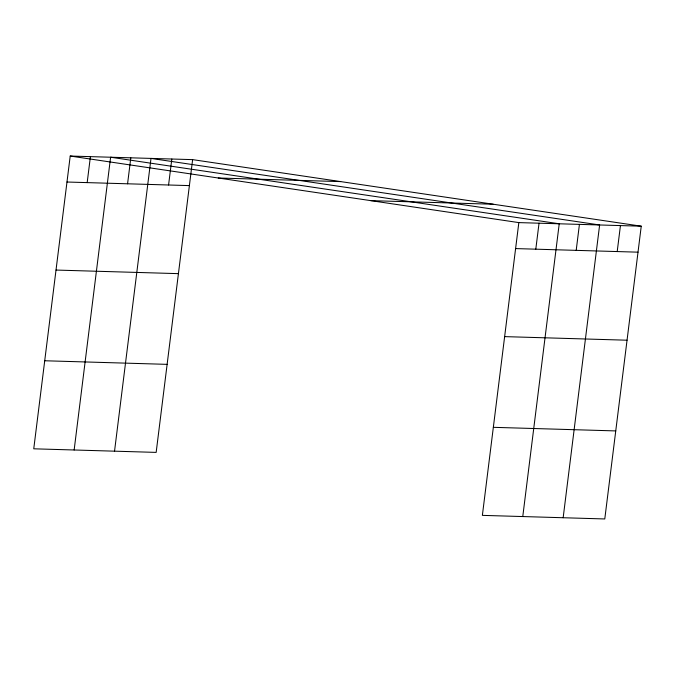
<?xml version="1.0" encoding="UTF-8"?>
<svg xmlns="http://www.w3.org/2000/svg" width="675" height="675" viewBox="0 0 675 675"><rect width="100%" height="100%" fill="white"/><g stroke="black" fill="none" stroke-linecap="round" stroke-linejoin="round"><path stroke-width="1.01" d="M192.628 159.629L70.217 156.043L33.75 448.807L156.161 452.393L192.628 159.629L641.25 226.192L604.783 518.957L482.372 515.371L518.839 222.607L641.25 226.192M87.176 182.613L90.416 156.634M74.149 449.989L110.616 157.224L559.229 223.788L522.771 516.552M127.575 183.794L130.807 157.823M114.539 451.17L151.006 158.414L599.628 224.977L563.161 517.733M168.581 185.001L171.821 159.022M535.798 249.176L539.038 223.197M576.197 250.358L579.428 224.387M617.203 251.564L620.443 225.585M218.261 178.006L340.673 181.6M66.977 182.022L189.397 185.608M370.794 200.644L493.206 204.23M515.599 248.586L638.018 252.172M56.017 270.059L178.428 273.645M504.638 336.623L627.05 340.208M44.719 360.762L167.13 364.357M493.341 427.326L615.752 430.92M70.217 156.043L518.839 222.607"/></g></svg>
